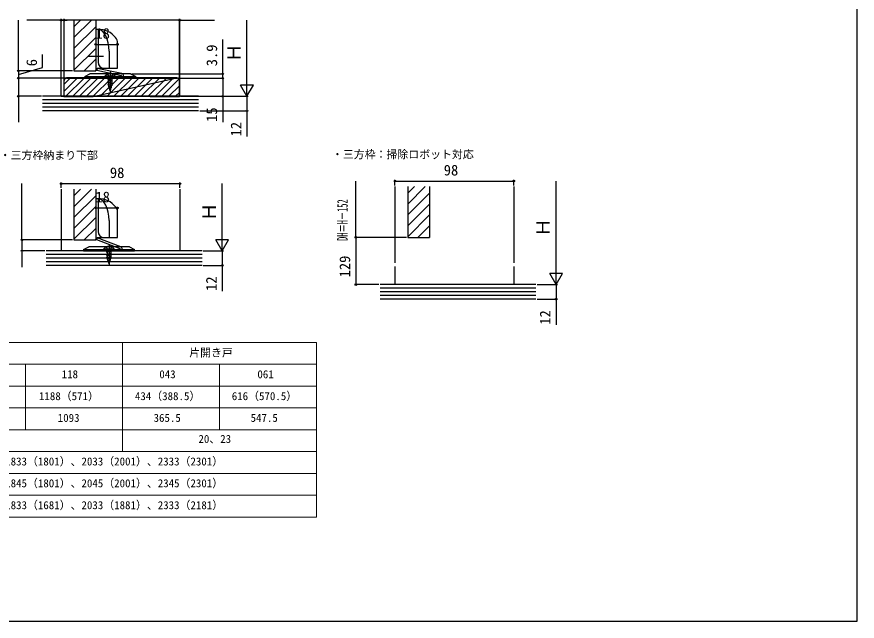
# Model space of a CAD drawing. Units: millimetres, scale not verified. Extents: x -525 to 525, y -783 to 779.
# Drawn here: x -168 to 525, y -783 to -284 of the extents above; entities that cross this region are included whole.
import ezdxf
from ezdxf.enums import TextEntityAlignment as Align

# ---------------------------------------------------------------- set-up
doc = ezdxf.new("R2010")
doc.units = ezdxf.units.MM
doc.header["$LTSCALE"] = 4
doc.layers.add('0-1_TABLE1', color=7, linetype='Continuous', lineweight=18)
for name, color, linetype in [('0-2_USER1', 3, 'Continuous'), ('0-3_YKK_11', 7, 'Continuous'), ('0-4_YKK_12', 2, 'Continuous'), ('0-5_YKK_13', 4, 'Continuous'), ('0-7_YKK_D', 6, 'Continuous'), ('0-8_YKK_ZWAK', 7, 'Continuous'), ('0-9_YSS_K', 3, 'Continuous')]:
    doc.layers.add(name, color=color, linetype=linetype)
doc.styles.add('ＭＳ ゴシック', font='')
doc.styles.get('ＭＳ ゴシック').set_extended_font_data('MS Gothic')

msp = doc.modelspace()

# ---------------------------------------------------------------- linework, layer by layer
at = {"layer": '0-1_TABLE1'}
for p, q in [((-490.72, -553.25), (79.28, -553.25)), ((-80.72, -553.25), (-80.72, -643.25)), ((79.28, -553.25), (79.28, -697.42)), ((-490.72, -571.25), (79.28, -571.25)), ((-160.72, -571.25), (-160.72, -625.25)), ((-0.72, -571.25), (-0.72, -625.25)), ((-490.72, -589.25), (79.28, -589.25)), ((-490.72, -607.25), (79.28, -607.25)), ((-490.72, -625.25), (79.28, -625.25)), ((-490.72, -643.25), (79.28, -643.25)), ((-440.72, -661.25), (79.28, -661.25)), ((-440.72, -679.25), (79.28, -679.25)), ((-490.72, -697.42), (79.28, -697.42))]:
    msp.add_line(p, q, dxfattribs=at)
at = {"layer": '0-3_YKK_11'}
for p, q in [((-35.903, -334.868), (-126.903, -334.868)), ((-126.903, -335.068), (-35.903, -335.068)), ((-57.903, -335.068), (-57.903, -334.868)), ((-33.703, -350.268), (-33.703, -337.068)), ((-104.903, -350.268), (-104.903, -350.068)), ((-57.903, -350.068), (-57.903, -350.268)), ((-57.903, -350.268), (-33.703, -350.268))]:
    msp.add_line(p, q, dxfattribs=at)
for points in [[(-129.103, -337.068), (-129.103, -350.268), (-104.903, -350.268), (-35.903, -334.868)], [(-104.903, -350.068), (-128.903, -350.068), (-128.903, -337.068)], [(-33.903, -337.068), (-33.903, -350.068), (-57.903, -350.068), (-104.903, -350.068)]]:
    msp.add_lwpolyline(points, dxfattribs=at)
for centre, radius, start, end in [((-126.903, -337.068), 2.2, 90.00001, 179.99999), ((-126.903, -337.068), 2, 90.00001, 179.99999), ((-35.903, -337.068), 2.2, 0.00001, 89.99999), ((-35.903, -337.068), 2, 0.00001, 89.99999)]:
    msp.add_arc(centre, radius, start, end, dxfattribs=at)
at = {"layer": '0-4_YKK_12'}
for p, q in [((-131.403, -350.068), (-131.403, -287.179)), ((-120.903, -292.638), (-115.444, -287.179)), ((-120.903, -301.619), (-106.464, -287.179)), ((-102.903, -287.179), (-102.903, -329.068)), ((-33.403, -350.068), (-33.403, -287.179)), ((-120.903, -310.599), (-102.903, -292.599)), ((-120.903, -319.579), (-102.903, -301.579)), ((-120.903, -328.559), (-102.903, -310.559)), ((-112.431, -329.068), (-102.903, -319.54)), ((-103.451, -329.068), (-102.903, -328.52)), ((-131.403, -350.068), (-33.403, -350.068)), ((-131.403, -426.71), (-131.403, -477.599)), ((-120.903, -426.71), (-120.903, -468.599)), ((-120.903, -432.169), (-115.444, -426.71)), ((-120.903, -441.15), (-106.464, -426.71)), ((-102.903, -426.71), (-102.903, -468.599)), ((-33.403, -426.71), (-33.403, -477.599)), ((143.931, -424.592), (143.931, -487.48)), ((154.431, -424.592), (154.431, -466.48)), ((154.431, -430.051), (159.89, -424.592)), ((154.431, -439.031), (168.87, -424.592)), ((172.431, -424.592), (172.431, -466.48)), ((241.931, -424.592), (241.931, -487.48)), ((-120.903, -450.13), (-102.903, -432.13)), ((154.431, -448.011), (172.431, -430.011)), ((-120.903, -459.11), (-102.903, -441.11)), ((154.431, -456.992), (172.431, -438.992)), ((-120.903, -468.09), (-102.903, -450.09)), ((154.431, -465.972), (172.431, -447.972)), ((162.902, -466.48), (172.431, -456.952)), ((-112.431, -468.599), (-102.903, -459.071)), ((-120.903, -468.599), (-102.903, -468.599)), ((-103.451, -468.599), (-102.903, -468.051)), ((154.431, -466.48), (172.431, -466.48)), ((171.883, -466.48), (172.431, -465.932)), ((143.931, -490.48), (143.931, -505.48)), ((241.931, -490.48), (241.931, -505.48)), ((241.931, -505.48), (143.931, -505.48))]:
    msp.add_line(p, q, dxfattribs=at)
msp.add_lwpolyline([(-120.903, -287.179), (-120.903, -329.068), (-102.903, -329.068)], dxfattribs=at)
at = {"layer": '0-5_YKK_13'}
for p, q in [((-100.903, -294.868), (-100.903, -321.868)), ((-84.903, -326.568), (-84.903, -305.993)), ((-109.129, -316.868), (-96.56, -316.868)), ((-91.903, -312.868), (-91.903, -326.868)), ((-111.903, -333.668), (-107.653, -331.468)), ((-74.153, -331.468), (-107.653, -331.468)), ((-102.094, -328.446), (-81.846, -332.75)), ((-101.903, -327.368), (-101.903, -327.868)), ((-101.403, -326.868), (-85.203, -326.868)), ((-90.903, -329.761), (-90.903, -347.257)), ((-74.153, -331.468), (-69.903, -333.668)), ((-111.903, -333.668), (-69.903, -333.668)), ((-95.103, -333.157), (-86.703, -333.157)), ((-95.103, -333.668), (-95.103, -333.157)), ((-95.103, -333.668), (-86.703, -333.668)), ((-92.903, -334.609), (-88.903, -333.537)), ((-92.903, -336.058), (-88.903, -334.986)), ((-92.903, -337.507), (-88.903, -336.436)), ((-92.903, -338.957), (-88.903, -337.885)), ((-92.903, -340.406), (-88.903, -339.334)), ((-92.303, -333.668), (-92.303, -340.84)), ((-89.503, -333.668), (-89.503, -340.84)), ((-86.703, -333.668), (-86.703, -333.157)), ((-81.864, -334.28), (-81.615, -333.106)), ((-81.864, -334.28), (-80.397, -334.592)), ((-80.397, -334.592), (-80.085, -333.124)), ((-92.524, -341.754), (-88.903, -340.784)), ((-90.903, -345.668), (-92.303, -340.84)), ((-91.984, -343.059), (-89.552, -342.407)), ((-91.443, -344.363), (-90.228, -344.037)), ((-90.903, -345.668), (-89.503, -340.84)), ((-100.903, -434.599), (-100.903, -461.599)), ((-84.903, -466.299), (-84.903, -445.725)), ((-91.903, -452.599), (-91.903, -466.599)), ((-102.208, -468.138), (-82.883, -475.556)), ((-101.903, -467.099), (-101.903, -467.599)), ((-101.403, -466.599), (-85.203, -466.599)), ((-112.903, -476.399), (-108.653, -474.199)), ((-112.903, -476.399), (-70.903, -476.399)), ((-75.153, -474.199), (-108.653, -474.199)), ((-96.103, -475.888), (-87.703, -475.888)), ((-96.103, -476.399), (-96.103, -475.888)), ((-96.103, -476.399), (-87.703, -476.399)), ((-93.903, -477.34), (-89.903, -476.268)), ((-93.903, -478.789), (-89.903, -477.717)), ((-93.303, -476.399), (-93.303, -483.571)), ((-91.903, -472.492), (-91.903, -489.989)), ((-90.503, -476.399), (-90.503, -483.571)), ((-87.703, -476.399), (-87.703, -475.888)), ((-83.14, -477.064), (-82.71, -475.944)), ((-83.14, -477.064), (-81.74, -477.602)), ((-81.74, -477.602), (-81.202, -476.201)), ((-75.153, -474.199), (-70.903, -476.399)), ((-93.903, -480.238), (-89.903, -479.167)), ((-93.903, -481.688), (-89.903, -480.616)), ((-93.903, -483.137), (-89.903, -482.065)), ((-93.524, -484.485), (-89.903, -483.515)), ((-91.903, -488.399), (-93.303, -483.571)), ((-92.984, -485.79), (-90.552, -485.138)), ((-91.903, -488.399), (-90.503, -483.571)), ((-92.443, -487.094), (-91.228, -486.769))]:
    msp.add_line(p, q, dxfattribs=at)
for points in [[(-100.903, -294.868), (-102.903, -294.868), (-102.903, -328.868)], [(-81.241, -331.345), (-101.782, -326.979), (-102.094, -328.446)], [(-88.834, -331.577), (-89.753, -333.461), (-90.903, -334.073), (-92.053, -333.461), (-92.972, -331.577)], [(-111.903, -333.668), (-111.903, -334.868), (-69.903, -334.868), (-69.903, -333.668)], [(-100.903, -434.599), (-102.903, -434.599), (-102.903, -468.599)], [(-82.065, -474.263), (-101.67, -466.738), (-102.208, -468.138)], [(-112.903, -476.399), (-112.903, -477.599), (-70.903, -477.599), (-70.903, -476.399)], [(-89.834, -474.309), (-90.753, -476.193), (-91.903, -476.804), (-93.053, -476.193), (-93.972, -474.309)]]:
    msp.add_lwpolyline(points, dxfattribs=at)
for centre, radius, start, end in [((-100.494, -312.863), 18, 38.64663, 91.30156), ((-91.903, -305.993), 7, 0, 38.64663), ((-95.903, -321.868), 5, 180, 270), ((-102.903, -327.868), 1, 270, 0), ((-101.403, -327.368), 0.5, 90, 180), ((-90.903, -336.597), 5.429, 39.32068, 140.67932), ((-85.203, -326.568), 0.3, 270, 0), ((-81.552, -332.812), 1.5, 348, 78), ((-81.908, -333.044), 0.3, 348, 78), ((-100.494, -452.594), 18, 38.64663, 91.30156), ((-91.903, -445.725), 7, 0, 38.64663), ((-95.903, -461.599), 5, 180, 270), ((-102.903, -467.599), 1, 270, 0), ((-101.403, -467.099), 0.5, 90, 180), ((-85.203, -466.299), 0.3, 270, 0), ((-91.903, -479.328), 5.429, 39.32068, 140.67932), ((-82.99, -475.836), 0.3, 339, 69), ((-82.603, -475.664), 1.5, 339, 69)]:
    msp.add_arc(centre, radius, start, end, dxfattribs=at)
for centre in [(-100.903, -312.868), (-100.903, -452.599)]:
    msp.add_ellipse(centre, major_axis=(0, 18), ratio=0.5, start_param=4.712389, end_param=6.2831853, dxfattribs=at)
at = {"layer": '0-7_YKK_D'}
for p, q in [((-166.686, -329.068), (-166.686, -287.179)), ((-131.403, -287.179), (-159.73, -287.179)), ((-131.403, -336.056), (-131.403, -286.179)), ((-128.903, -287.179), (-131.403, -287.179)), ((-128.903, -336.068), (-128.903, -286.179)), ((-128.903, -336.068), (-128.903, -286.179)), ((-33.903, -287.179), (-128.903, -287.179)), ((-128.903, -287.179), (-126.353, -287.179)), ((-33.903, -287.179), (-36.453, -287.179)), ((-33.903, -336.068), (-33.903, -286.179)), ((-33.903, -336.068), (-33.903, -286.179)), ((-33.903, -287.179), (-33.403, -287.179)), ((-33.403, -336.068), (-33.403, -286.179)), ((-33.403, -287.179), (-4.803, -287.179)), ((21.879, -339.568), (21.879, -287.179)), ((1.879, -331.468), (1.879, -303.209)), ((-102.903, -307.179), (-84.903, -307.179)), ((-84.903, -306.99), (-84.903, -308.179)), ((-121.903, -329.068), (-167.686, -329.068)), ((-166.686, -329.068), (-166.686, -335.068)), ((-73.153, -331.468), (2.879, -331.468)), ((1.879, -335.068), (1.879, -331.468)), ((21.879, -350.068), (21.879, -331.881)), ((-127.903, -335.068), (-167.686, -335.068)), ((-127.903, -335.068), (-167.686, -335.068)), ((-34.903, -335.068), (2.879, -335.068)), ((-34.903, -335.068), (2.879, -335.068)), ((1.879, -335.068), (1.879, -337.618)), ((21.879, -350.068), (16.629, -340.975)), ((27.129, -340.975), (16.629, -340.975)), ((21.879, -350.068), (27.129, -340.975)), ((-147.686, -350.068), (-167.686, -350.068)), ((-32.903, -350.068), (2.879, -350.068)), ((-17.121, -350.068), (22.879, -350.068)), ((-17.121, -350.068), (22.879, -350.068)), ((-17.121, -362.068), (22.879, -362.068)), ((-163.73, -468.599), (-163.73, -422.159)), ((-131.403, -425.71), (-131.403, -421.159)), ((-131.403, -422.159), (-33.403, -422.159)), ((-33.403, -425.71), (-33.403, -421.159)), ((1.479, -467.099), (1.479, -422.159)), ((111.603, -466.48), (111.603, -420.041)), ((143.931, -423.592), (143.931, -419.041)), ((143.931, -420.041), (241.931, -420.041)), ((241.931, -423.592), (241.931, -419.041)), ((276.813, -494.98), (276.813, -420.041)), ((-102.903, -442.159), (-84.903, -442.159)), ((-84.903, -444.525), (-84.903, -441.159)), ((1.479, -477.599), (1.479, -459.412)), ((-121.903, -468.599), (-164.73, -468.599)), ((1.479, -477.599), (-3.771, -468.506)), ((6.729, -468.506), (-3.771, -468.506)), ((1.479, -477.599), (6.729, -468.506)), ((153.431, -466.48), (110.603, -466.48)), ((111.603, -466.48), (111.603, -505.48)), ((-144.73, -477.599), (-164.73, -477.599)), ((-14.166, -477.599), (2.479, -477.599)), ((-14.166, -477.599), (2.479, -477.599)), ((-14.166, -489.599), (2.479, -489.599)), ((276.813, -505.48), (276.813, -487.294)), ((276.813, -505.48), (271.563, -496.387)), ((282.063, -496.387), (271.563, -496.387)), ((276.813, -505.48), (282.063, -496.387)), ((130.603, -505.48), (110.603, -505.48)), ((261.168, -505.48), (277.813, -505.48)), ((261.168, -505.48), (277.813, -505.48)), ((261.168, -517.48), (277.813, -517.48))]:
    msp.add_line(p, q, dxfattribs=at)
for points in [[(-166.686, -332.068), (-146.686, -326.33), (-146.686, -315.512)], [(-166.686, -335.068), (-166.686, -350.068), (-166.686, -371.345)], [(1.879, -335.068), (1.879, -350.068), (1.879, -371.345)], [(21.879, -350.068), (21.879, -362.068), (21.879, -383.345)], [(-163.73, -468.599), (-163.73, -477.599), (-163.73, -490.967)], [(1.479, -477.599), (1.479, -489.599), (1.479, -510.876)], [(276.813, -505.48), (276.813, -517.48), (276.813, -538.758)]]:
    msp.add_lwpolyline(points, dxfattribs=at)
for centre in [(-131.403, -287.179), (-128.903, -287.179), (-128.903, -287.179), (-33.903, -287.179), (-33.903, -287.179), (-33.403, -287.179), (-102.903, -307.179), (-84.903, -307.179), (-166.686, -329.068), (1.879, -331.468), (-166.686, -335.068), (1.879, -335.068), (1.879, -335.068), (-166.686, -350.068), (1.879, -350.068), (21.879, -362.068), (-131.403, -422.159), (-33.403, -422.159), (143.931, -420.041), (241.931, -420.041), (-102.903, -442.159), (-84.903, -442.159), (-163.73, -468.599), (111.603, -466.48), (-163.73, -477.599), (1.479, -489.599), (111.603, -505.48), (276.813, -517.48)]:
    msp.add_circle(centre, 0.637, dxfattribs=at)
at = {"layer": '0-8_YKK_ZWAK'}
msp.add_lwpolyline([(-524.9, -783.3), (525.1, -783.3), (525.1, 746.7)], dxfattribs=at)
at = {"layer": '0-9_YSS_K'}
for p, q in [((-128.903, -340.153), (-123.818, -335.068)), ((-128.903, -345.81), (-118.161, -335.068)), ((-127.504, -350.068), (-112.504, -335.068)), ((-121.847, -350.068), (-106.847, -335.068)), ((-116.191, -350.068), (-101.191, -335.068)), ((-110.534, -350.068), (-95.534, -335.068)), ((-104.877, -350.068), (-89.877, -335.068)), ((-99.22, -350.068), (-84.22, -335.068)), ((-93.563, -350.068), (-78.563, -335.068)), ((-87.906, -350.068), (-72.906, -335.068)), ((-82.25, -350.068), (-67.25, -335.068)), ((-76.593, -350.068), (-61.593, -335.068)), ((-70.936, -350.068), (-55.936, -335.068)), ((-65.279, -350.068), (-50.279, -335.068)), ((-59.622, -350.068), (-44.622, -335.068)), ((-53.965, -350.068), (-38.965, -335.068)), ((-48.308, -350.068), (-34.223, -335.983)), ((-42.652, -350.068), (-33.903, -341.319)), ((-18.121, -350.068), (-146.686, -350.068)), ((-18.121, -353.068), (-146.686, -353.068)), ((-36.995, -350.068), (-33.903, -346.976)), ((-18.121, -356.068), (-146.686, -356.068)), ((-18.121, -359.068), (-146.686, -359.068)), ((-18.121, -362.068), (-146.686, -362.068)), ((-15.166, -477.599), (-143.73, -477.599)), ((-15.166, -480.599), (-143.73, -480.599)), ((-15.166, -483.599), (-143.73, -483.599)), ((-15.166, -486.599), (-143.73, -486.599)), ((-15.166, -489.599), (-143.73, -489.599)), ((260.168, -505.48), (131.603, -505.48)), ((260.168, -508.48), (131.603, -508.48)), ((260.168, -511.48), (131.603, -511.48)), ((260.168, -514.48), (131.603, -514.48)), ((260.168, -517.48), (131.603, -517.48))]:
    msp.add_line(p, q, dxfattribs=at)

# ---------------------------------------------------------------- texts
at = {"layer": '0-1_TABLE1', "style": 'ＭＳ ゴシック'}
for s, p in [('片開き戸', (-25.777, -566.903)), ('118', (-130.922, -584.75)), ('043', (-50.436, -584.75)), ('061', (30.459, -584.75)), ('1188（571）', (-149.664, -602.801)), ('434（388.5）', (-70.533, -602.801)), ('616（570.5）', (9.339, -602.801)), ('1093', (-134.169, -620.75)), ('365.5', (-55.141, -620.75)), ('547.5', (24.859, -620.75)), ('20、23', (-18.158, -638.136)), ('933（901）、1233（1201）、1833（1801）、2033（2001）、2333（2301）', (-294.354, -656.724)), ('945（901）、1245（1201）、1845（1801）、2045（2001）、2345（2301）', (-294.354, -674.724)), ('933（781）、1233（1081）、1833（1681）、2033（1881）、2333（2181）', (-294.354, -692.809))]:
    msp.add_text(s, height=6.598, dxfattribs=at).set_placement(p, align=Align.BOTTOM_LEFT)
at = {"layer": '0-2_USER1', "style": 'ＭＳ ゴシック'}
for s, p in [('・三方枠納まり下部', (-182.048, -404.003)), ('・三方枠：掃除ロボット対応', (91.925, -403.268))]:
    msp.add_text(s, height=6.598, dxfattribs=at).set_placement(p, align=Align.BOTTOM_LEFT)
at = {"layer": '0-7_YKK_D', "style": 'ＭＳ ゴシック'}
for s, p in [('18', (-103.142, -305.179)), ('98', (-91.199, -420.159)), ('98', (184.135, -418.041)), ('18', (-103.142, -440.159))]:
    msp.add_text(s, height=8.798, dxfattribs=at).set_placement(p, align=Align.BOTTOM_LEFT)
for s, height, p in [('3.9', 8.798, (-0.121, -325.254)), ('Ｈ', 11, (19.879, -321.726)), ('6', 8.798, (-148.686, -325.284)), ('15', 8.798, (-0.121, -371.186)), ('12', 8.798, (19.879, -383.186)), ('Ｈ', 11, (-0.521, -452.981)), ('Ｈ', 11, (274.813, -465.863)), ('129', 8.798, (109.603, -499.514)), ('12', 8.798, (-0.521, -510.717)), ('12', 8.798, (274.813, -538.598))]:
    msp.add_text(s, height=height, rotation=90, dxfattribs=at).set_placement(p, align=Align.BOTTOM_LEFT)
at = {"layer": '0-7_YKK_D', "style": 'ＭＳ ゴシック', "width": 0.55}
msp.add_text('DH＝H－152', height=8.798, rotation=90, dxfattribs=at).set_placement((107.603, -469.398), align=Align.BOTTOM_LEFT)

doc.saveas('drawing.dxf')
